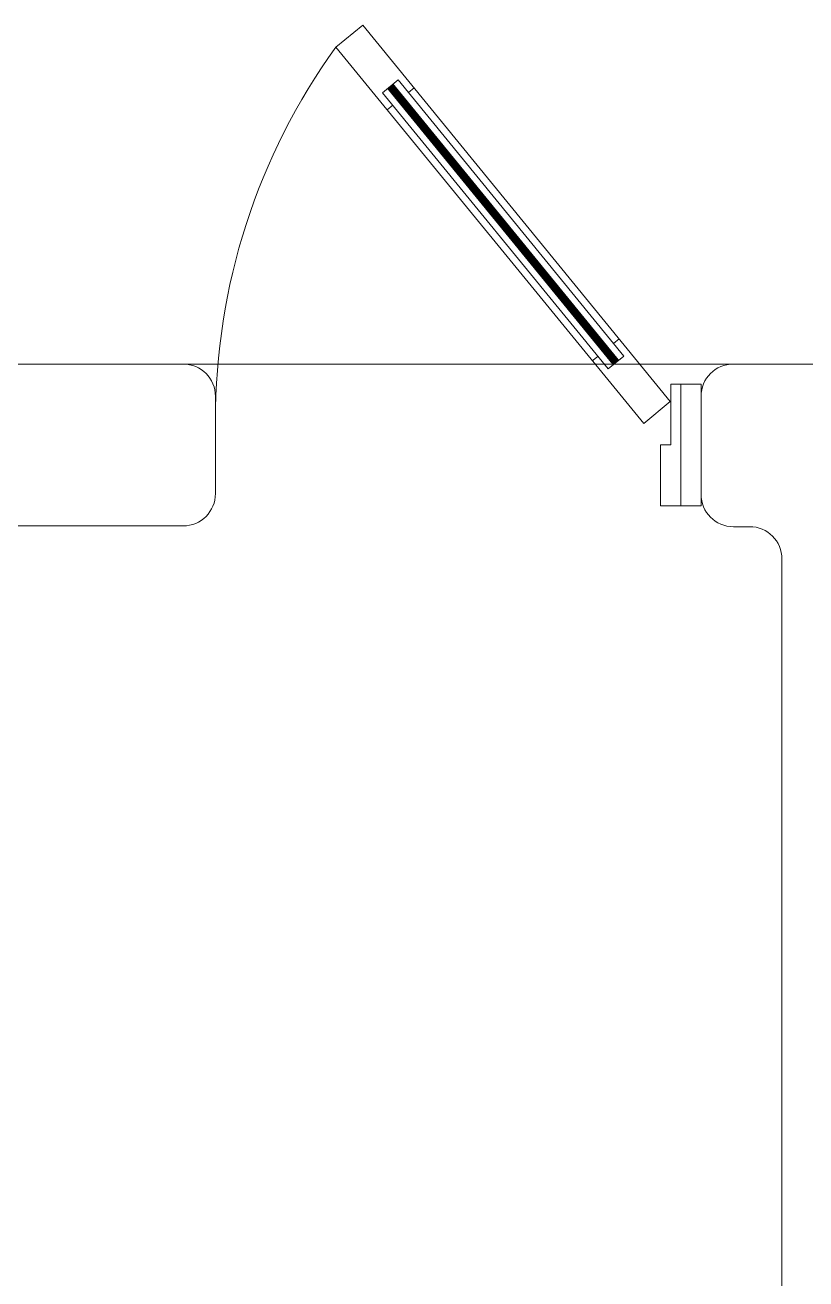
# Model space of a CAD drawing. Header units: metres. Extents: x -232 to 581, y 30 to 789.
# Drawn here: x 106.58 to 107.545, y 745.558 to 747.107 of the extents above; entities that cross this region are included whole.
import ezdxf

# ---------------------------------------------------------------- set-up
doc = ezdxf.new("R2010")
doc.units = ezdxf.units.M
for name, color, linetype, lineweight in [('A-DOOR', 35, 'Continuous', 5), ('A-WALL', 250, 'Continuous', 20), ('piscina', 131, 'Continuous', 0)]:
    doc.layers.add(name, color=color, linetype=linetype, lineweight=lineweight)
doc.layers.add('PISO', color=7, linetype='Continuous', lineweight=5, true_color=0xe6e6e6)

# ---------------------------------------------------------------- blocks, each defined once
blk = doc.blocks.new('27.11.2025 LN09 1ER NIVEL')
at = {"layer": 'A-DOOR', "color": 18, "true_color": 0x000000, "extrusion": (0, 0, -1)}
for p, q in [((183.8722, 111.5797), (183.8791, 111.5854)), ((183.8528, 111.5639), (183.8459, 111.5582)), ((184.1256, 111.2694), (184.1326, 111.2751)), ((184.1063, 111.2536), (184.0993, 111.2479))]:
    blk.add_line(p, q, dxfattribs=at)
for points in [[(-184.1958, 111.1977), (-183.8159, 111.6628), (-183.7826, 111.6356), (-184.163, 111.1705)], [(-183.8402, 111.5793), (-184.1189, 111.2381), (-184.1383, 111.254), (-183.8595, 111.5952)]]:
    blk.add_lwpolyline(points, close=True, dxfattribs=at)
at = {"layer": 'A-DOOR', "color": 18, "true_color": 0x000000}
for points in [[(184.1838, 111.0691), (184.1838, 111.1441), (184.1963, 111.1441), (184.1963, 111.2191), (184.2088, 111.2191), (184.2088, 111.0691)], [(184.2088, 111.2191), (184.2338, 111.2191), (184.2338, 111.0691), (184.2088, 111.0691)]]:
    blk.add_lwpolyline(points, close=True, dxfattribs=at)
at = {"layer": 'A-DOOR', "color": 18, "true_color": 0x000000, "extrusion": (0, 0, -1)}
blk.add_arc((-184.4186, 111.1758), 0.7848, 359.8764, 35.8659, dxfattribs=at)
at = {"layer": 'A-WALL', "color": 18, "true_color": 0x000000}
for p, q in [((183.2738, 111.2441), (183.5938, 111.2441)), ((184.2738, 111.2441), (185.3938, 111.2441)), ((183.6338, 111.2041), (183.6338, 111.0841)), ((184.2338, 111.0832), (184.2338, 111.2041)), ((183.2738, 111.0441), (183.5938, 111.0441)), ((184.2738, 111.0432), (184.2938, 111.0432)), ((184.3338, 111.0032), (184.3338, 109.4841))]:
    blk.add_line(p, q, dxfattribs=at)
for centre, start, end in [((183.5938, 111.2041), 0, 90), ((184.2738, 111.2041), 90, 180), ((183.5938, 111.0841), 270, 0), ((184.2738, 111.0832), 180, 270), ((184.2938, 111.0032), 360, 90)]:
    blk.add_arc(centre, 0.04, start, end, dxfattribs=at)
at = {"layer": 'piscina', "color": 18, "true_color": 0x000000, "extrusion": (0, 0, -1), "const_width": 0.01}
blk.add_lwpolyline([(-183.8498, 111.5873), (-184.1286, 111.246)], dxfattribs=at)
at = {"layer": 'PISO', "color": 18, "true_color": 0x000000}
blk.add_line((184.2738, 111.2441), (183.5938, 111.2441), dxfattribs=at)

msp = doc.modelspace()

# ---------------------------------------------------------------- block references
at = {"color": 1}
msp.add_blockref('27.11.2025 LN09 1ER NIVEL', (-76.818, 635.4443), dxfattribs=at)

doc.saveas('drawing.dxf')
